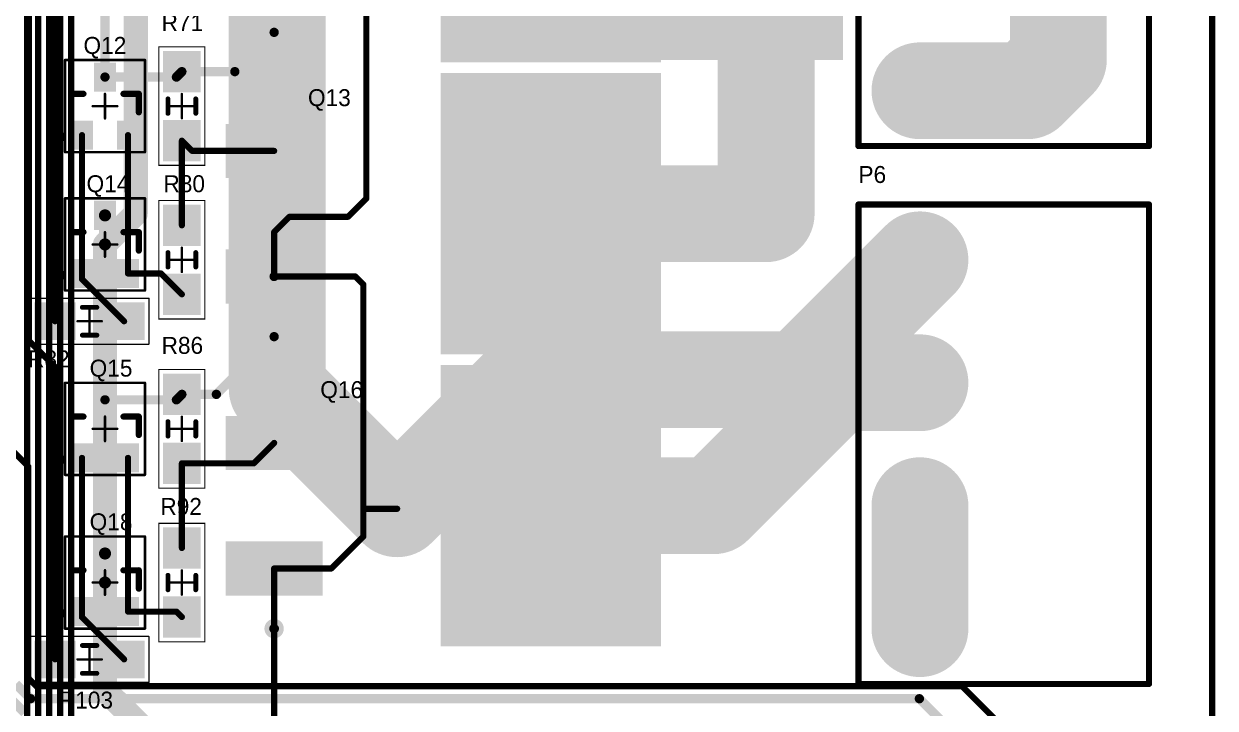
# Model space of a CAD drawing. Header units: millimetres. Extents: x 37 to 246, y 26 to 184.
# Drawn here: x 196.67 to 245.87, y 106.57 to 134.85 of the extents above; entities that cross this region are included whole.
import ezdxf

# ---------------------------------------------------------------- set-up
doc = ezdxf.new("R2010")
doc.units = ezdxf.units.MM
for name, color, linetype in [('BottomLayer', 5, 'Continuous'), ('BottomSolder', 6, 'Continuous'), ('KeepOutLayer', 6, 'Continuous'), ('Mechanical15', 56, 'Continuous'), ('MultiLayer', 9, 'Continuous'), ('PadHoleLayer', 156, 'Continuous'), ('TopLayer', 1, 'Continuous'), ('TopOverlay', 2, 'Continuous'), ('TopPaste', 8, 'Continuous'), ('TopSolder', 216, 'Continuous'), ('ViaHoleLayer', 16, 'Continuous')]:
    doc.layers.add(name, color=color, linetype=linetype)

msp = doc.modelspace()

# ---------------------------------------------------------------- linework, layer by layer
at = {"layer": 'BottomLayer'}
for points, const_width in [([(207.137, 119.761), (207.137, 161.671)], 4), ([(198.628, 99.187), (198.628, 159.512)], 0.254), ([(198.174, 98.371), (198.174, 158.061)], 0.254), ([(197.72, 97.555), (197.72, 152.165)], 0.254), ([(197.266, 90.77), (197.266, 151.476)], 0.254), ([(201.295, 127), (201.295, 148.59)], 1), ([(196.812, 87.16), (196.812, 147.111)], 0.254), ([(227.33, 127), (227.33, 139.954)], 4), ([(200.025, 125.73), (201.295, 127)], 1), ([(228.727, 120.142), (233.68, 125.095)], 4), ([(200.025, 111.76), (200.025, 125.73)], 1), ([(212.09, 114.808), (217.424, 120.142)], 4), ([(217.424, 120.142), (228.727, 120.142)], 4), ([(207.137, 119.761), (212.09, 114.808)], 4), ([(200.025, 107.315), (200.025, 111.76)], 1), ([(207.01, 102.235), (207.01, 109.855)], 0.254), ([(200.025, 107.315), (206.629, 100.711)], 1)]:
    msp.add_lwpolyline(points, dxfattribs=dict(at, const_width=const_width))
for points, const_width in [([(233.045, 132.08, 1), (234.315, 132.08, 1)], 1.27), ([(226.33, 127, 1), (228.33, 127, 1)], 2), ([(226.58, 127, 1), (228.08, 127, 1)], 1.5), ([(201.045, 127, 1), (201.545, 127, 1)], 0.5), ([(201.045, 127, 1), (201.545, 127, 1)], 0.5), ([(232.68, 125.095, 1), (234.68, 125.095, 1)], 2), ([(199.775, 125.73, 1), (200.275, 125.73, 1)], 0.5), ([(199.775, 125.73, 1), (200.275, 125.73, 1)], 0.5), ([(199.825, 125.73, 1), (200.225, 125.73, 1)], 0.4), ([(233.045, 125.095, 1), (234.315, 125.095, 1)], 1.27), ([(216.424, 120.142, 1), (218.424, 120.142, 1)], 2), ([(216.424, 120.142, 1), (218.424, 120.142, 1)], 2), ([(227.727, 120.142, 1), (229.727, 120.142, 1)], 2), ([(227.727, 120.142, 1), (229.727, 120.142, 1)], 2), ([(206.137, 119.761, 1), (208.137, 119.761, 1)], 2), ([(206.137, 119.761, 1), (208.137, 119.761, 1)], 2), ([(233.045, 120.015, 1), (234.315, 120.015, 1)], 1.27), ([(211.09, 114.808, 1), (213.09, 114.808, 1)], 2), ([(211.09, 114.808, 1), (213.09, 114.808, 1)], 2), ([(211.34, 114.808, 1), (212.84, 114.808, 1)], 1.5), ([(233.045, 114.935, 1), (234.315, 114.935, 1)], 1.27), ([(199.775, 111.76, 1), (200.275, 111.76, 1)], 0.5), ([(199.775, 111.76, 1), (200.275, 111.76, 1)], 0.5), ([(199.825, 111.76, 1), (200.225, 111.76, 1)], 0.4), ([(233.045, 109.855, 1), (234.315, 109.855, 1)], 1.27), ([(206.81, 109.855, 1), (207.21, 109.855, 1)], 0.4), ([(206.946, 109.855, 1), (207.073, 109.855, 1)], 0.127), ([(199.775, 107.315, 1), (200.275, 107.315, 1)], 0.5), ([(199.775, 107.315, 1), (200.275, 107.315, 1)], 0.5)]:
    msp.add_lwpolyline(points, format="xyb", close=True, dxfattribs=dict(at, const_width=const_width))
at = {"layer": 'BottomSolder'}
for points, const_width in [([(232.994, 132.08, 1), (234.366, 132.08, 1)], 1.372), ([(226.529, 127, 1), (228.131, 127, 1)], 1.602), ([(232.994, 125.095, 1), (234.366, 125.095, 1)], 1.372), ([(232.994, 120.015, 1), (234.366, 120.015, 1)], 1.372), ([(211.289, 114.808, 1), (212.891, 114.808, 1)], 1.602), ([(232.994, 114.935, 1), (234.366, 114.935, 1)], 1.372), ([(232.994, 109.855, 1), (234.366, 109.855, 1)], 1.372)]:
    msp.add_lwpolyline(points, format="xyb", close=True, dxfattribs=dict(at, const_width=const_width))
at = {"layer": 'KeepOutLayer', "const_width": 0.254}
msp.add_lwpolyline([(245.745, 26.035), (245.745, 183.515)], dxfattribs=at)
at = {"layer": 'Mechanical15'}
for points, const_width in [([(202.25, 128.995), (202.25, 133.895)], 0.05), ([(202.25, 133.895), (204.15, 133.895)], 0.05), ([(204.15, 128.995), (204.15, 133.895)], 0.05), ([(198.374, 133.35), (201.676, 133.35)], 0.1), ([(198.374, 129.54), (198.374, 133.35)], 0.1), ([(201.676, 129.54), (201.676, 133.35)], 0.1), ([(200.025, 130.937), (200.025, 131.953)], 0.1), ([(203.2, 130.945), (203.2, 131.945)], 0.1), ([(199.517, 131.445), (200.533, 131.445)], 0.1), ([(202.7, 131.445), (203.7, 131.445)], 0.1), ([(198.374, 129.54), (201.676, 129.54)], 0.1), ([(202.25, 128.995), (204.15, 128.995)], 0.05), ([(198.374, 127.635), (201.676, 127.635)], 0.1), ([(198.374, 123.825), (198.374, 127.635)], 0.1), ([(201.676, 123.825), (201.676, 127.635)], 0.1), ([(202.25, 127.545), (204.15, 127.545)], 0.05), ([(202.25, 122.645), (202.25, 127.545)], 0.05), ([(204.15, 122.645), (204.15, 127.545)], 0.05), ([(200.025, 125.222), (200.025, 126.238)], 0.1), ([(199.517, 125.73), (200.533, 125.73)], 0.1), ([(203.2, 124.595), (203.2, 125.595)], 0.1), ([(202.7, 125.095), (203.7, 125.095)], 0.1), ([(196.94, 123.505), (201.84, 123.505)], 0.05), ([(196.94, 121.605), (196.94, 123.505)], 0.05), ([(198.374, 123.825), (201.676, 123.825)], 0.1), ([(201.84, 121.605), (201.84, 123.505)], 0.05), ([(199.39, 122.055), (199.39, 123.055)], 0.1), ([(198.89, 122.555), (199.89, 122.555)], 0.1), ([(202.25, 122.645), (204.15, 122.645)], 0.05), ([(196.94, 121.605), (201.84, 121.605)], 0.05), ([(202.25, 115.66), (202.25, 120.56)], 0.05), ([(202.25, 120.56), (204.15, 120.56)], 0.05), ([(204.15, 115.66), (204.15, 120.56)], 0.05), ([(198.374, 120.015), (201.676, 120.015)], 0.1), ([(198.374, 116.205), (198.374, 120.015)], 0.1), ([(201.676, 116.205), (201.676, 120.015)], 0.1), ([(200.025, 117.602), (200.025, 118.618)], 0.1), ([(203.2, 117.61), (203.2, 118.61)], 0.1), ([(199.517, 118.11), (200.533, 118.11)], 0.1), ([(202.7, 118.11), (203.7, 118.11)], 0.1), ([(198.374, 116.205), (201.676, 116.205)], 0.1), ([(202.25, 115.66), (204.15, 115.66)], 0.05), ([(202.25, 109.31), (202.25, 114.21)], 0.05), ([(202.25, 114.21), (204.15, 114.21)], 0.05), ([(204.15, 109.31), (204.15, 114.21)], 0.05), ([(198.374, 113.665), (201.676, 113.665)], 0.1), ([(198.374, 109.855), (198.374, 113.665)], 0.1), ([(201.676, 109.855), (201.676, 113.665)], 0.1), ([(200.025, 111.252), (200.025, 112.268)], 0.1), ([(203.2, 111.26), (203.2, 112.26)], 0.1), ([(199.517, 111.76), (200.533, 111.76)], 0.1), ([(202.7, 111.76), (203.7, 111.76)], 0.1), ([(198.374, 109.855), (201.676, 109.855)], 0.1), ([(196.94, 107.635), (196.94, 109.535)], 0.05), ([(196.94, 109.535), (201.84, 109.535)], 0.05), ([(201.84, 107.635), (201.84, 109.535)], 0.05), ([(202.25, 109.31), (204.15, 109.31)], 0.05), ([(199.39, 108.085), (199.39, 109.085)], 0.1), ([(198.89, 108.585), (199.89, 108.585)], 0.1), ([(196.94, 107.635), (201.84, 107.635)], 0.05)]:
    msp.add_lwpolyline(points, dxfattribs=dict(at, const_width=const_width))
for points, const_width in [([(202.238, 133.895, 1), (202.262, 133.895, 1)], 0.025), ([(202.238, 133.895, 1), (202.262, 133.895, 1)], 0.025), ([(204.138, 133.895, 1), (204.162, 133.895, 1)], 0.025), ([(204.138, 133.895, 1), (204.162, 133.895, 1)], 0.025), ([(198.349, 133.35, 1), (198.399, 133.35, 1)], 0.05), ([(198.349, 133.35, 1), (198.399, 133.35, 1)], 0.05), ([(201.651, 133.35, 1), (201.701, 133.35, 1)], 0.05), ([(201.651, 133.35, 1), (201.701, 133.35, 1)], 0.05), ([(200, 131.953, 1), (200.05, 131.953, 1)], 0.05), ([(203.175, 131.945, 1), (203.225, 131.945, 1)], 0.05), ([(199.492, 131.445, 1), (199.542, 131.445, 1)], 0.05), ([(200.508, 131.445, 1), (200.558, 131.445, 1)], 0.05), ([(202.675, 131.445, 1), (202.725, 131.445, 1)], 0.05), ([(203.675, 131.445, 1), (203.725, 131.445, 1)], 0.05), ([(200, 130.937, 1), (200.05, 130.937, 1)], 0.05), ([(203.175, 130.945, 1), (203.225, 130.945, 1)], 0.05), ([(198.349, 129.54, 1), (198.399, 129.54, 1)], 0.05), ([(198.349, 129.54, 1), (198.399, 129.54, 1)], 0.05), ([(201.651, 129.54, 1), (201.701, 129.54, 1)], 0.05), ([(201.651, 129.54, 1), (201.701, 129.54, 1)], 0.05), ([(202.238, 128.995, 1), (202.262, 128.995, 1)], 0.025), ([(202.238, 128.995, 1), (202.262, 128.995, 1)], 0.025), ([(204.138, 128.995, 1), (204.162, 128.995, 1)], 0.025), ([(204.138, 128.995, 1), (204.162, 128.995, 1)], 0.025), ([(198.349, 127.635, 1), (198.399, 127.635, 1)], 0.05), ([(198.349, 127.635, 1), (198.399, 127.635, 1)], 0.05), ([(201.651, 127.635, 1), (201.701, 127.635, 1)], 0.05), ([(201.651, 127.635, 1), (201.701, 127.635, 1)], 0.05), ([(202.238, 127.545, 1), (202.262, 127.545, 1)], 0.025), ([(202.238, 127.545, 1), (202.262, 127.545, 1)], 0.025), ([(204.138, 127.545, 1), (204.162, 127.545, 1)], 0.025), ([(204.138, 127.545, 1), (204.162, 127.545, 1)], 0.025), ([(200, 126.238, 1), (200.05, 126.238, 1)], 0.05), ([(199.492, 125.73, 1), (199.542, 125.73, 1)], 0.05), ([(200.508, 125.73, 1), (200.558, 125.73, 1)], 0.05), ([(203.175, 125.595, 1), (203.225, 125.595, 1)], 0.05), ([(200, 125.222, 1), (200.05, 125.222, 1)], 0.05), ([(202.675, 125.095, 1), (202.725, 125.095, 1)], 0.05), ([(203.675, 125.095, 1), (203.725, 125.095, 1)], 0.05), ([(203.175, 124.595, 1), (203.225, 124.595, 1)], 0.05), ([(196.928, 123.505, 1), (196.952, 123.505, 1)], 0.025), ([(196.928, 123.505, 1), (196.952, 123.505, 1)], 0.025), ([(198.349, 123.825, 1), (198.399, 123.825, 1)], 0.05), ([(198.349, 123.825, 1), (198.399, 123.825, 1)], 0.05), ([(201.651, 123.825, 1), (201.701, 123.825, 1)], 0.05), ([(201.651, 123.825, 1), (201.701, 123.825, 1)], 0.05), ([(201.828, 123.505, 1), (201.852, 123.505, 1)], 0.025), ([(201.828, 123.505, 1), (201.852, 123.505, 1)], 0.025), ([(199.365, 123.055, 1), (199.415, 123.055, 1)], 0.05), ([(198.865, 122.555, 1), (198.915, 122.555, 1)], 0.05), ([(199.865, 122.555, 1), (199.915, 122.555, 1)], 0.05), ([(202.238, 122.645, 1), (202.262, 122.645, 1)], 0.025), ([(202.238, 122.645, 1), (202.262, 122.645, 1)], 0.025), ([(204.138, 122.645, 1), (204.162, 122.645, 1)], 0.025), ([(204.138, 122.645, 1), (204.162, 122.645, 1)], 0.025), ([(199.365, 122.055, 1), (199.415, 122.055, 1)], 0.05), ([(196.928, 121.605, 1), (196.952, 121.605, 1)], 0.025), ([(196.928, 121.605, 1), (196.952, 121.605, 1)], 0.025), ([(201.828, 121.605, 1), (201.852, 121.605, 1)], 0.025), ([(201.828, 121.605, 1), (201.852, 121.605, 1)], 0.025), ([(202.238, 120.56, 1), (202.262, 120.56, 1)], 0.025), ([(202.238, 120.56, 1), (202.262, 120.56, 1)], 0.025), ([(204.138, 120.56, 1), (204.162, 120.56, 1)], 0.025), ([(204.138, 120.56, 1), (204.162, 120.56, 1)], 0.025), ([(198.349, 120.015, 1), (198.399, 120.015, 1)], 0.05), ([(198.349, 120.015, 1), (198.399, 120.015, 1)], 0.05), ([(201.651, 120.015, 1), (201.701, 120.015, 1)], 0.05), ([(201.651, 120.015, 1), (201.701, 120.015, 1)], 0.05), ([(200, 118.618, 1), (200.05, 118.618, 1)], 0.05), ([(203.175, 118.61, 1), (203.225, 118.61, 1)], 0.05), ([(199.492, 118.11, 1), (199.542, 118.11, 1)], 0.05), ([(200.508, 118.11, 1), (200.558, 118.11, 1)], 0.05), ([(202.675, 118.11, 1), (202.725, 118.11, 1)], 0.05), ([(203.675, 118.11, 1), (203.725, 118.11, 1)], 0.05), ([(200, 117.602, 1), (200.05, 117.602, 1)], 0.05), ([(203.175, 117.61, 1), (203.225, 117.61, 1)], 0.05), ([(198.349, 116.205, 1), (198.399, 116.205, 1)], 0.05), ([(198.349, 116.205, 1), (198.399, 116.205, 1)], 0.05), ([(201.651, 116.205, 1), (201.701, 116.205, 1)], 0.05), ([(201.651, 116.205, 1), (201.701, 116.205, 1)], 0.05), ([(202.238, 115.66, 1), (202.262, 115.66, 1)], 0.025), ([(202.238, 115.66, 1), (202.262, 115.66, 1)], 0.025), ([(204.138, 115.66, 1), (204.162, 115.66, 1)], 0.025), ([(204.138, 115.66, 1), (204.162, 115.66, 1)], 0.025), ([(202.238, 114.21, 1), (202.262, 114.21, 1)], 0.025), ([(202.238, 114.21, 1), (202.262, 114.21, 1)], 0.025), ([(204.138, 114.21, 1), (204.162, 114.21, 1)], 0.025), ([(204.138, 114.21, 1), (204.162, 114.21, 1)], 0.025), ([(198.349, 113.665, 1), (198.399, 113.665, 1)], 0.05), ([(198.349, 113.665, 1), (198.399, 113.665, 1)], 0.05), ([(201.651, 113.665, 1), (201.701, 113.665, 1)], 0.05), ([(201.651, 113.665, 1), (201.701, 113.665, 1)], 0.05), ([(200, 112.268, 1), (200.05, 112.268, 1)], 0.05), ([(203.175, 112.26, 1), (203.225, 112.26, 1)], 0.05), ([(199.492, 111.76, 1), (199.542, 111.76, 1)], 0.05), ([(200.508, 111.76, 1), (200.558, 111.76, 1)], 0.05), ([(202.675, 111.76, 1), (202.725, 111.76, 1)], 0.05), ([(203.675, 111.76, 1), (203.725, 111.76, 1)], 0.05), ([(200, 111.252, 1), (200.05, 111.252, 1)], 0.05), ([(203.175, 111.26, 1), (203.225, 111.26, 1)], 0.05), ([(198.349, 109.855, 1), (198.399, 109.855, 1)], 0.05), ([(198.349, 109.855, 1), (198.399, 109.855, 1)], 0.05), ([(201.651, 109.855, 1), (201.701, 109.855, 1)], 0.05), ([(201.651, 109.855, 1), (201.701, 109.855, 1)], 0.05), ([(196.928, 109.535, 1), (196.952, 109.535, 1)], 0.025), ([(196.928, 109.535, 1), (196.952, 109.535, 1)], 0.025), ([(201.828, 109.535, 1), (201.852, 109.535, 1)], 0.025), ([(201.828, 109.535, 1), (201.852, 109.535, 1)], 0.025), ([(202.238, 109.31, 1), (202.262, 109.31, 1)], 0.025), ([(202.238, 109.31, 1), (202.262, 109.31, 1)], 0.025), ([(204.138, 109.31, 1), (204.162, 109.31, 1)], 0.025), ([(204.138, 109.31, 1), (204.162, 109.31, 1)], 0.025), ([(199.365, 109.085, 1), (199.415, 109.085, 1)], 0.05), ([(198.865, 108.585, 1), (198.915, 108.585, 1)], 0.05), ([(199.865, 108.585, 1), (199.915, 108.585, 1)], 0.05), ([(199.365, 108.085, 1), (199.415, 108.085, 1)], 0.05), ([(196.928, 107.635, 1), (196.952, 107.635, 1)], 0.025), ([(196.928, 107.635, 1), (196.952, 107.635, 1)], 0.025), ([(201.828, 107.635, 1), (201.852, 107.635, 1)], 0.025), ([(201.828, 107.635, 1), (201.852, 107.635, 1)], 0.025)]:
    msp.add_lwpolyline(points, format="xyb", close=True, dxfattribs=dict(at, const_width=const_width))
at = {"layer": 'MultiLayer'}
for points, const_width in [([(226.58, 127, 1), (228.08, 127, 1)], 1.5), ([(199.825, 125.73, 1), (200.225, 125.73, 1)], 0.4), ([(211.34, 114.808, 1), (212.84, 114.808, 1)], 1.5), ([(199.825, 111.76, 1), (200.225, 111.76, 1)], 0.4), ([(206.81, 109.855, 1), (207.21, 109.855, 1)], 0.4)]:
    msp.add_lwpolyline(points, format="xyb", close=True, dxfattribs=dict(at, const_width=const_width))
at = {"layer": 'PadHoleLayer', "const_width": 0.8}
for points in [[(233.28, 132.08, 1), (234.08, 132.08, 1)], [(233.28, 125.095, 1), (234.08, 125.095, 1)], [(233.28, 120.015, 1), (234.08, 120.015, 1)], [(233.28, 114.935, 1), (234.08, 114.935, 1)], [(233.28, 109.855, 1), (234.08, 109.855, 1)]]:
    msp.add_lwpolyline(points, format="xyb", close=True, dxfattribs=at)
at = {"layer": 'TopLayer'}
for points, const_width in [([(196.888, 121.745), (196.888, 143.737)], 0.254), ([(197.965, 122.555), (197.965, 143.302)], 0.254), ([(239.395, 133.35), (239.395, 137.033)], 4), ([(200.025, 132.645), (200.025, 137.541)], 0.384), ([(207.01, 134.493), (207.01, 136.47)], 0.384), ([(210.82, 127.635), (210.82, 135.509)], 0.254), ([(238.125, 132.08), (239.395, 133.35)], 4), ([(205.387, 132.87), (207.01, 134.493)], 0.384), ([(233.68, 132.08), (238.125, 132.08)], 4), ([(202.975, 132.645), (203.2, 132.87)], 0.384), ([(203.2, 132.87), (205.387, 132.87)], 0.384), ([(200.025, 132.645), (202.975, 132.645)], 0.384), ([(218.44, 128.27), (218.44, 129.921)], 4), ([(199.075, 124.53), (199.075, 130.245)], 0.254), ([(200.975, 124.53), (200.975, 130.245)], 0.254), ([(203.2, 126.52), (203.2, 130.02)], 0.254), ([(203.2, 130.02), (203.625, 129.595)], 0.254), ([(218.44, 128.27), (219.71, 127)], 4), ([(203.625, 129.595), (207.01, 129.595)], 0.254), ([(219.71, 127), (227.33, 127)], 4), ([(210.058, 126.873), (210.82, 127.635)], 0.254), ([(200.025, 125.73), (200.025, 126.93)], 0.5), ([(207.01, 126.238), (207.645, 126.873)], 0.254), ([(207.645, 126.873), (210.058, 126.873)], 0.254), ([(207.01, 124.405), (207.01, 126.238)], 0.254), ([(199.075, 124.295), (199.075, 124.53)], 0.254), ([(200.975, 124.53), (202.34, 124.53)], 0.254), ([(202.34, 124.53), (203.2, 123.67)], 0.254), ([(207.01, 121.92), (207.01, 124.405)], 0.384), ([(207.01, 124.405), (210.367, 124.405)], 0.254), ([(210.367, 124.405), (210.693, 124.079)], 0.254), ([(199.075, 124.295), (200.815, 122.555)], 0.254), ([(210.693, 114.808), (210.693, 124.079)], 0.254), ([(204.625, 119.535), (207.01, 121.92)], 0.384), ([(225.171, 114.935), (230.251, 120.015)], 4), ([(230.251, 120.015), (233.68, 120.015)], 4), ([(196.888, 121.745), (197.965, 120.668)], 0.254), ([(197.965, 108.585), (197.965, 120.668)], 0.254), ([(202.975, 119.31), (203.2, 119.535)], 0.384), ([(203.2, 119.535), (204.625, 119.535)], 0.384), ([(200.025, 119.31), (202.975, 119.31)], 0.384), ([(206.165, 116.685), (207.01, 117.53)], 0.254), ([(196.099, 117.309), (196.861, 116.547)], 0.254), ([(196.861, 107.823), (196.861, 116.547)], 0.254), ([(199.075, 110.56), (199.075, 116.91)], 0.254), ([(200.975, 110.56), (200.975, 116.91)], 0.254), ([(203.2, 113.185), (203.2, 116.685)], 0.254), ([(203.2, 116.685), (206.165, 116.685)], 0.254), ([(218.44, 114.935), (225.171, 114.935)], 4), ([(233.68, 109.855), (233.68, 114.935)], 4), ([(210.693, 113.665), (210.693, 114.808)], 0.254), ([(210.693, 114.808), (212.09, 114.808)], 0.254), ([(209.368, 112.34), (210.693, 113.665)], 0.254), ([(200.025, 111.76), (200.025, 112.96)], 0.5), ([(207.01, 112.34), (209.368, 112.34)], 0.254), ([(207.01, 109.855), (207.01, 112.34)], 0.254), ([(199.075, 110.325), (199.075, 110.56)], 0.254), ([(199.075, 110.325), (200.815, 108.585)], 0.254), ([(200.975, 110.56), (202.975, 110.56)], 0.254), ([(202.975, 110.56), (203.2, 110.335)], 0.254), ([(196.342, 107.57), (196.953, 106.959)], 0.384), ([(196.861, 107.823), (196.888, 107.796)], 0.254), ([(196.861, 107.802), (196.861, 107.823)], 0.254), ([(196.888, 107.775), (196.888, 107.796)], 0.254), ([(196.888, 107.775), (197.185, 107.478)], 0.254), ([(195.758, 107.328), (196.711, 106.375)], 0.384), ([(197.185, 107.478), (235.422, 107.478)], 0.254), ([(235.422, 107.478), (240.03, 102.87)], 0.254), ([(196.953, 106.959), (233.656, 106.959)], 0.384), ([(233.656, 106.959), (237.896, 102.719)], 0.384)]:
    msp.add_lwpolyline(points, dxfattribs=dict(at, const_width=const_width))
for points, const_width in [([(238.395, 133.35, 1), (240.395, 133.35, 1)], 2), ([(238.395, 133.35, 1), (240.395, 133.35, 1)], 2), ([(206.914, 134.493, 1), (207.106, 134.493, 1)], 0.192), ([(206.914, 134.493, 1), (207.106, 134.493, 1)], 0.192), ([(232.68, 132.08, 1), (234.68, 132.08, 1)], 2), ([(237.125, 132.08, 1), (239.125, 132.08, 1)], 2), ([(237.125, 132.08, 1), (239.125, 132.08, 1)], 2), ([(233.045, 132.08, 1), (234.315, 132.08, 1)], 1.27), ([(203.104, 132.87, 1), (203.296, 132.87, 1)], 0.192), ([(203.104, 132.87, 1), (203.296, 132.87, 1)], 0.192), ([(205.291, 132.87, 1), (205.483, 132.87, 1)], 0.192), ([(205.291, 132.87, 1), (205.483, 132.87, 1)], 0.192), ([(199.929, 132.645, 1), (200.121, 132.645, 1)], 0.192), ([(199.929, 132.645, 1), (200.121, 132.645, 1)], 0.192), ([(202.879, 132.645, 1), (203.071, 132.645, 1)], 0.192), ([(202.879, 132.645, 1), (203.071, 132.645, 1)], 0.192), ([(217.44, 129.921, 1), (219.44, 129.921, 1)], 2), ([(199.011, 130.245, 1), (199.138, 130.245, 1)], 0.127), ([(200.912, 130.245, 1), (201.039, 130.245, 1)], 0.127), ([(203.137, 130.02, 1), (203.263, 130.02, 1)], 0.127), ([(203.137, 130.02, 1), (203.263, 130.02, 1)], 0.127), ([(217.44, 128.27, 1), (219.44, 128.27, 1)], 2), ([(217.44, 128.27, 1), (219.44, 128.27, 1)], 2), ([(203.562, 129.595, 1), (203.689, 129.595, 1)], 0.127), ([(203.562, 129.595, 1), (203.689, 129.595, 1)], 0.127), ([(206.946, 129.595, 1), (207.073, 129.595, 1)], 0.127), ([(218.71, 127, 1), (220.71, 127, 1)], 2), ([(218.71, 127, 1), (220.71, 127, 1)], 2), ([(226.33, 127, 1), (228.33, 127, 1)], 2), ([(226.58, 127, 1), (228.08, 127, 1)], 1.5), ([(210.756, 127.635, 1), (210.883, 127.635, 1)], 0.127), ([(210.756, 127.635, 1), (210.883, 127.635, 1)], 0.127), ([(199.9, 126.93, 1), (200.15, 126.93, 1)], 0.25), ([(207.582, 126.873, 1), (207.708, 126.873, 1)], 0.127), ([(207.582, 126.873, 1), (207.708, 126.873, 1)], 0.127), ([(209.994, 126.873, 1), (210.121, 126.873, 1)], 0.127), ([(209.994, 126.873, 1), (210.121, 126.873, 1)], 0.127), ([(203.137, 126.52, 1), (203.263, 126.52, 1)], 0.127), ([(199.825, 125.73, 1), (200.225, 125.73, 1)], 0.4), ([(199.9, 125.73, 1), (200.15, 125.73, 1)], 0.25), ([(206.946, 126.238, 1), (207.073, 126.238, 1)], 0.127), ([(206.946, 126.238, 1), (207.073, 126.238, 1)], 0.127), ([(233.045, 125.095, 1), (234.315, 125.095, 1)], 1.27), ([(199.011, 124.53, 1), (199.138, 124.53, 1)], 0.127), ([(199.011, 124.53, 1), (199.138, 124.53, 1)], 0.127), ([(200.912, 124.53, 1), (201.039, 124.53, 1)], 0.127), ([(200.912, 124.53, 1), (201.039, 124.53, 1)], 0.127), ([(202.276, 124.53, 1), (202.403, 124.53, 1)], 0.127), ([(202.276, 124.53, 1), (202.403, 124.53, 1)], 0.127), ([(206.914, 124.405, 1), (207.106, 124.405, 1)], 0.192), ([(206.946, 124.405, 1), (207.073, 124.405, 1)], 0.127), ([(206.946, 124.405, 1), (207.073, 124.405, 1)], 0.127), ([(210.304, 124.405, 1), (210.431, 124.405, 1)], 0.127), ([(210.304, 124.405, 1), (210.431, 124.405, 1)], 0.127), ([(199.011, 124.295, 1), (199.138, 124.295, 1)], 0.127), ([(199.011, 124.295, 1), (199.138, 124.295, 1)], 0.127), ([(210.63, 124.079, 1), (210.756, 124.079, 1)], 0.127), ([(210.63, 124.079, 1), (210.756, 124.079, 1)], 0.127), ([(203.137, 123.67, 1), (203.263, 123.67, 1)], 0.127), ([(197.901, 122.555, 1), (198.028, 122.555, 1)], 0.127), ([(200.751, 122.555, 1), (200.878, 122.555, 1)], 0.127), ([(206.914, 121.92, 1), (207.106, 121.92, 1)], 0.192), ([(206.914, 121.92, 1), (207.106, 121.92, 1)], 0.192), ([(229.251, 120.015, 1), (231.251, 120.015, 1)], 2), ([(229.251, 120.015, 1), (231.251, 120.015, 1)], 2), ([(232.68, 120.015, 1), (234.68, 120.015, 1)], 2), ([(196.824, 121.745, 1), (196.951, 121.745, 1)], 0.127), ([(196.824, 121.745, 1), (196.951, 121.745, 1)], 0.127), ([(233.045, 120.015, 1), (234.315, 120.015, 1)], 1.27), ([(197.901, 120.668, 1), (198.028, 120.668, 1)], 0.127), ([(197.901, 120.668, 1), (198.028, 120.668, 1)], 0.127), ([(203.104, 119.535, 1), (203.296, 119.535, 1)], 0.192), ([(203.104, 119.535, 1), (203.296, 119.535, 1)], 0.192), ([(204.529, 119.535, 1), (204.721, 119.535, 1)], 0.192), ([(204.529, 119.535, 1), (204.721, 119.535, 1)], 0.192), ([(199.929, 119.31, 1), (200.121, 119.31, 1)], 0.192), ([(202.879, 119.31, 1), (203.071, 119.31, 1)], 0.192), ([(202.879, 119.31, 1), (203.071, 119.31, 1)], 0.192), ([(206.946, 117.53, 1), (207.073, 117.53, 1)], 0.127), ([(196.797, 116.547, 1), (196.924, 116.547, 1)], 0.127), ([(196.797, 116.547, 1), (196.924, 116.547, 1)], 0.127), ([(199.011, 116.91, 1), (199.138, 116.91, 1)], 0.127), ([(200.912, 116.91, 1), (201.039, 116.91, 1)], 0.127), ([(203.137, 116.685, 1), (203.263, 116.685, 1)], 0.127), ([(203.137, 116.685, 1), (203.263, 116.685, 1)], 0.127), ([(206.102, 116.685, 1), (206.229, 116.685, 1)], 0.127), ([(206.102, 116.685, 1), (206.229, 116.685, 1)], 0.127), ([(217.44, 114.935, 1), (219.44, 114.935, 1)], 2), ([(224.171, 114.935, 1), (226.171, 114.935, 1)], 2), ([(224.171, 114.935, 1), (226.171, 114.935, 1)], 2), ([(232.68, 114.935, 1), (234.68, 114.935, 1)], 2), ([(211.34, 114.808, 1), (212.84, 114.808, 1)], 1.5), ([(233.045, 114.935, 1), (234.315, 114.935, 1)], 1.27), ([(210.63, 114.808, 1), (210.756, 114.808, 1)], 0.127), ([(210.63, 114.808, 1), (210.756, 114.808, 1)], 0.127), ([(210.63, 114.808, 1), (210.756, 114.808, 1)], 0.127), ([(212.026, 114.808, 1), (212.154, 114.808, 1)], 0.127), ([(210.63, 113.665, 1), (210.756, 113.665, 1)], 0.127), ([(210.63, 113.665, 1), (210.756, 113.665, 1)], 0.127), ([(199.9, 112.96, 1), (200.15, 112.96, 1)], 0.25), ([(203.137, 113.185, 1), (203.263, 113.185, 1)], 0.127), ([(206.946, 112.34, 1), (207.073, 112.34, 1)], 0.127), ([(206.946, 112.34, 1), (207.073, 112.34, 1)], 0.127), ([(209.304, 112.34, 1), (209.431, 112.34, 1)], 0.127), ([(209.304, 112.34, 1), (209.431, 112.34, 1)], 0.127), ([(199.825, 111.76, 1), (200.225, 111.76, 1)], 0.4), ([(199.9, 111.76, 1), (200.15, 111.76, 1)], 0.25), ([(232.68, 109.855, 1), (234.68, 109.855, 1)], 2), ([(233.045, 109.855, 1), (234.315, 109.855, 1)], 1.27), ([(199.011, 110.56, 1), (199.138, 110.56, 1)], 0.127), ([(199.011, 110.56, 1), (199.138, 110.56, 1)], 0.127), ([(199.011, 110.325, 1), (199.138, 110.325, 1)], 0.127), ([(199.011, 110.325, 1), (199.138, 110.325, 1)], 0.127), ([(200.912, 110.56, 1), (201.039, 110.56, 1)], 0.127), ([(200.912, 110.56, 1), (201.039, 110.56, 1)], 0.127), ([(202.911, 110.56, 1), (203.038, 110.56, 1)], 0.127), ([(202.911, 110.56, 1), (203.038, 110.56, 1)], 0.127), ([(203.137, 110.335, 1), (203.263, 110.335, 1)], 0.127), ([(206.81, 109.855, 1), (207.21, 109.855, 1)], 0.4), ([(206.946, 109.855, 1), (207.073, 109.855, 1)], 0.127), ([(197.901, 108.585, 1), (198.028, 108.585, 1)], 0.127), ([(200.751, 108.585, 1), (200.878, 108.585, 1)], 0.127), ([(196.797, 107.823, 1), (196.924, 107.823, 1)], 0.127), ([(196.797, 107.823, 1), (196.924, 107.823, 1)], 0.127), ([(196.797, 107.823, 1), (196.924, 107.823, 1)], 0.127), ([(196.797, 107.802, 1), (196.924, 107.802, 1)], 0.127), ([(196.824, 107.796, 1), (196.951, 107.796, 1)], 0.127), ([(196.824, 107.796, 1), (196.951, 107.796, 1)], 0.127), ([(196.824, 107.775, 1), (196.951, 107.775, 1)], 0.127), ([(196.824, 107.775, 1), (196.951, 107.775, 1)], 0.127), ([(197.121, 107.478, 1), (197.248, 107.478, 1)], 0.127), ([(197.121, 107.478, 1), (197.248, 107.478, 1)], 0.127), ([(235.359, 107.478, 1), (235.486, 107.478, 1)], 0.127), ([(235.359, 107.478, 1), (235.486, 107.478, 1)], 0.127), ([(196.857, 106.959, 1), (197.049, 106.959, 1)], 0.192), ([(196.857, 106.959, 1), (197.049, 106.959, 1)], 0.192), ([(233.56, 106.959, 1), (233.752, 106.959, 1)], 0.192), ([(233.56, 106.959, 1), (233.752, 106.959, 1)], 0.192)]:
    msp.add_lwpolyline(points, format="xyb", close=True, dxfattribs=dict(at, const_width=const_width))
for points in [[(219.075, 133.35), (230.505, 133.35), (219.075, 156.718), (230.505, 156.718)], [(213.995, 144.78), (213.995, 133.35), (222.885, 144.78), (222.885, 133.35)], [(202.525, 132.12), (203.875, 132.12), (202.525, 133.62), (203.875, 133.62)], [(200.375, 132.145), (200.375, 133.145), (199.675, 132.145), (199.675, 133.145)], [(213.995, 132.715), (213.995, 121.285), (222.885, 132.715), (222.885, 121.285)], [(199.425, 129.745), (199.425, 130.745), (198.725, 129.745), (198.725, 130.745)], [(201.325, 129.745), (201.325, 130.745), (200.625, 129.745), (200.625, 130.745)], [(202.525, 129.27), (203.875, 129.27), (202.525, 130.77), (203.875, 130.77)], [(205.105, 130.61), (205.105, 128.58), (208.915, 130.61), (208.915, 128.58)], [(200.375, 126.43), (200.375, 127.43), (199.675, 126.43), (199.675, 127.43)], [(203.875, 127.27), (202.525, 127.27), (203.875, 125.77), (202.525, 125.77)], [(199.425, 124.03), (199.425, 125.03), (198.725, 124.03), (198.725, 125.03)], [(201.325, 124.03), (201.325, 125.03), (200.625, 124.03), (200.625, 125.03)], [(205.105, 125.42), (205.105, 123.39), (208.915, 125.42), (208.915, 123.39)], [(203.875, 124.42), (202.525, 124.42), (203.875, 122.92), (202.525, 122.92)], [(198.715, 121.88), (198.715, 123.23), (197.215, 121.88), (197.215, 123.23)], [(201.565, 121.88), (201.565, 123.23), (200.065, 121.88), (200.065, 123.23)], [(213.995, 120.65), (213.995, 109.22), (222.885, 120.65), (222.885, 109.22)], [(202.525, 118.785), (203.875, 118.785), (202.525, 120.285), (203.875, 120.285)], [(200.375, 118.81), (200.375, 119.81), (199.675, 118.81), (199.675, 119.81)], [(205.105, 118.545), (205.105, 116.515), (208.915, 118.545), (208.915, 116.515)], [(199.425, 116.41), (199.425, 117.41), (198.725, 116.41), (198.725, 117.41)], [(201.325, 116.41), (201.325, 117.41), (200.625, 116.41), (200.625, 117.41)], [(202.525, 115.935), (203.875, 115.935), (202.525, 117.435), (203.875, 117.435)], [(203.875, 113.935), (202.525, 113.935), (203.875, 112.435), (202.525, 112.435)], [(200.375, 112.46), (200.375, 113.46), (199.675, 112.46), (199.675, 113.46)], [(205.105, 113.355), (205.105, 111.325), (208.915, 113.355), (208.915, 111.325)], [(199.425, 110.06), (199.425, 111.06), (198.725, 110.06), (198.725, 111.06)], [(201.325, 110.06), (201.325, 111.06), (200.625, 110.06), (200.625, 111.06)], [(203.875, 111.085), (202.525, 111.085), (203.875, 109.585), (202.525, 109.585)], [(198.715, 107.91), (198.715, 109.26), (197.215, 107.91), (197.215, 109.26)], [(201.565, 107.91), (201.565, 109.26), (200.065, 107.91), (200.065, 109.26)]]:
    msp.add_solid(points, dxfattribs=at)
at = {"layer": 'TopOverlay'}
for points, const_width in [([(231.14, 129.794), (231.14, 169.926)], 0.254), ([(243.14, 129.794), (243.14, 169.926)], 0.254), ([(198.628, 131.953), (199.136, 131.953)], 0.254), ([(198.628, 131.191), (198.628, 131.953)], 0.254), ([(200.787, 131.953), (201.422, 131.953)], 0.254), ([(201.422, 131.191), (201.422, 131.953)], 0.254), ([(202.625, 131.145), (202.625, 131.745)], 0.2), ([(203.775, 131.145), (203.775, 131.745)], 0.2), ([(231.14, 129.794), (243.14, 129.794)], 0.254), ([(231.14, 107.569), (231.14, 127.381)], 0.254), ([(231.14, 127.381), (243.14, 127.381)], 0.254), ([(243.14, 107.569), (243.14, 127.381)], 0.254), ([(198.628, 126.238), (199.136, 126.238)], 0.254), ([(198.628, 125.476), (198.628, 126.238)], 0.254), ([(200.787, 126.238), (201.422, 126.238)], 0.254), ([(201.422, 125.476), (201.422, 126.238)], 0.254), ([(202.625, 124.795), (202.625, 125.395)], 0.2), ([(203.775, 124.795), (203.775, 125.395)], 0.2), ([(199.09, 123.13), (199.69, 123.13)], 0.2), ([(199.09, 121.98), (199.69, 121.98)], 0.2), ([(198.628, 118.618), (199.136, 118.618)], 0.254), ([(198.628, 117.856), (198.628, 118.618)], 0.254), ([(200.787, 118.618), (201.422, 118.618)], 0.254), ([(201.422, 117.856), (201.422, 118.618)], 0.254), ([(202.625, 117.81), (202.625, 118.41)], 0.2), ([(203.775, 117.81), (203.775, 118.41)], 0.2), ([(198.628, 112.268), (199.136, 112.268)], 0.254), ([(198.628, 111.506), (198.628, 112.268)], 0.254), ([(200.787, 112.268), (201.422, 112.268)], 0.254), ([(201.422, 111.506), (201.422, 112.268)], 0.254), ([(202.625, 111.46), (202.625, 112.06)], 0.2), ([(203.775, 111.46), (203.775, 112.06)], 0.2), ([(199.09, 109.16), (199.69, 109.16)], 0.2), ([(199.09, 108.01), (199.69, 108.01)], 0.2), ([(231.14, 107.569), (243.14, 107.569)], 0.254)]:
    msp.add_lwpolyline(points, dxfattribs=dict(at, const_width=const_width))
for points, const_width in [([(198.565, 131.953, 1), (198.691, 131.953, 1)], 0.127), ([(198.565, 131.953, 1), (198.691, 131.953, 1)], 0.127), ([(199.072, 131.953, 1), (199.2, 131.953, 1)], 0.127), ([(200.724, 131.953, 1), (200.851, 131.953, 1)], 0.127), ([(201.358, 131.953, 1), (201.486, 131.953, 1)], 0.127), ([(201.358, 131.953, 1), (201.486, 131.953, 1)], 0.127), ([(202.575, 131.745, 1), (202.675, 131.745, 1)], 0.1), ([(203.725, 131.745, 1), (203.825, 131.745, 1)], 0.1), ([(198.565, 131.191, 1), (198.691, 131.191, 1)], 0.127), ([(201.358, 131.191, 1), (201.486, 131.191, 1)], 0.127), ([(202.575, 131.145, 1), (202.675, 131.145, 1)], 0.1), ([(203.725, 131.145, 1), (203.825, 131.145, 1)], 0.1), ([(198.247, 130.175, 1), (197.993, 130.175, 1)], 0.254), ([(197.929, 130.175, 1), (198.056, 130.175, 1)], 0.127), ([(198.184, 130.175, 1), (198.31, 130.175, 1)], 0.127), ([(231.077, 129.794, 1), (231.203, 129.794, 1)], 0.127), ([(231.077, 129.794, 1), (231.203, 129.794, 1)], 0.127), ([(243.076, 129.794, 1), (243.203, 129.794, 1)], 0.127), ([(243.076, 129.794, 1), (243.203, 129.794, 1)], 0.127), ([(231.077, 127.381, 1), (231.203, 127.381, 1)], 0.127), ([(231.077, 127.381, 1), (231.203, 127.381, 1)], 0.127), ([(243.076, 127.381, 1), (243.203, 127.381, 1)], 0.127), ([(243.076, 127.381, 1), (243.203, 127.381, 1)], 0.127), ([(198.565, 126.238, 1), (198.691, 126.238, 1)], 0.127), ([(198.565, 126.238, 1), (198.691, 126.238, 1)], 0.127), ([(199.072, 126.238, 1), (199.2, 126.238, 1)], 0.127), ([(200.724, 126.238, 1), (200.851, 126.238, 1)], 0.127), ([(201.358, 126.238, 1), (201.486, 126.238, 1)], 0.127), ([(201.358, 126.238, 1), (201.486, 126.238, 1)], 0.127), ([(198.565, 125.476, 1), (198.691, 125.476, 1)], 0.127), ([(201.358, 125.476, 1), (201.486, 125.476, 1)], 0.127), ([(202.575, 125.395, 1), (202.675, 125.395, 1)], 0.1), ([(203.725, 125.395, 1), (203.825, 125.395, 1)], 0.1), ([(198.247, 124.46, 1), (197.993, 124.46, 1)], 0.254), ([(197.929, 124.46, 1), (198.056, 124.46, 1)], 0.127), ([(198.184, 124.46, 1), (198.31, 124.46, 1)], 0.127), ([(202.575, 124.795, 1), (202.675, 124.795, 1)], 0.1), ([(203.725, 124.795, 1), (203.825, 124.795, 1)], 0.1), ([(199.04, 123.13, 1), (199.14, 123.13, 1)], 0.1), ([(199.64, 123.13, 1), (199.74, 123.13, 1)], 0.1), ([(199.04, 121.98, 1), (199.14, 121.98, 1)], 0.1), ([(199.64, 121.98, 1), (199.74, 121.98, 1)], 0.1), ([(198.565, 118.618, 1), (198.691, 118.618, 1)], 0.127), ([(198.565, 118.618, 1), (198.691, 118.618, 1)], 0.127), ([(199.072, 118.618, 1), (199.2, 118.618, 1)], 0.127), ([(200.724, 118.618, 1), (200.851, 118.618, 1)], 0.127), ([(201.358, 118.618, 1), (201.486, 118.618, 1)], 0.127), ([(201.358, 118.618, 1), (201.486, 118.618, 1)], 0.127), ([(202.575, 118.41, 1), (202.675, 118.41, 1)], 0.1), ([(203.725, 118.41, 1), (203.825, 118.41, 1)], 0.1), ([(198.565, 117.856, 1), (198.691, 117.856, 1)], 0.127), ([(201.358, 117.856, 1), (201.486, 117.856, 1)], 0.127), ([(202.575, 117.81, 1), (202.675, 117.81, 1)], 0.1), ([(203.725, 117.81, 1), (203.825, 117.81, 1)], 0.1), ([(198.247, 116.84, 1), (197.993, 116.84, 1)], 0.254), ([(197.929, 116.84, 1), (198.056, 116.84, 1)], 0.127), ([(198.184, 116.84, 1), (198.31, 116.84, 1)], 0.127), ([(198.565, 112.268, 1), (198.691, 112.268, 1)], 0.127), ([(198.565, 112.268, 1), (198.691, 112.268, 1)], 0.127), ([(199.072, 112.268, 1), (199.2, 112.268, 1)], 0.127), ([(200.724, 112.268, 1), (200.851, 112.268, 1)], 0.127), ([(201.358, 112.268, 1), (201.486, 112.268, 1)], 0.127), ([(201.358, 112.268, 1), (201.486, 112.268, 1)], 0.127), ([(202.575, 112.06, 1), (202.675, 112.06, 1)], 0.1), ([(203.725, 112.06, 1), (203.825, 112.06, 1)], 0.1), ([(198.565, 111.506, 1), (198.691, 111.506, 1)], 0.127), ([(201.358, 111.506, 1), (201.486, 111.506, 1)], 0.127), ([(202.575, 111.46, 1), (202.675, 111.46, 1)], 0.1), ([(203.725, 111.46, 1), (203.825, 111.46, 1)], 0.1), ([(198.247, 110.49, 1), (197.993, 110.49, 1)], 0.254), ([(197.929, 110.49, 1), (198.056, 110.49, 1)], 0.127), ([(198.184, 110.49, 1), (198.31, 110.49, 1)], 0.127), ([(199.04, 109.16, 1), (199.14, 109.16, 1)], 0.1), ([(199.64, 109.16, 1), (199.74, 109.16, 1)], 0.1), ([(199.04, 108.01, 1), (199.14, 108.01, 1)], 0.1), ([(199.64, 108.01, 1), (199.74, 108.01, 1)], 0.1), ([(231.077, 107.569, 1), (231.203, 107.569, 1)], 0.127), ([(231.077, 107.569, 1), (231.203, 107.569, 1)], 0.127), ([(243.076, 107.569, 1), (243.203, 107.569, 1)], 0.127), ([(243.076, 107.569, 1), (243.203, 107.569, 1)], 0.127)]:
    msp.add_lwpolyline(points, format="xyb", close=True, dxfattribs=dict(at, const_width=const_width))
at = {"layer": 'TopPaste'}
for points in [[(213.995, 144.78), (213.995, 133.35), (222.885, 144.78), (222.885, 133.35)], [(202.525, 132.12), (203.875, 132.12), (202.525, 133.62), (203.875, 133.62)], [(200.375, 132.145), (200.375, 133.145), (199.675, 132.145), (199.675, 133.145)], [(213.995, 132.715), (213.995, 121.285), (222.885, 132.715), (222.885, 121.285)], [(199.425, 129.745), (199.425, 130.745), (198.725, 129.745), (198.725, 130.745)], [(201.325, 129.745), (201.325, 130.745), (200.625, 129.745), (200.625, 130.745)], [(202.525, 129.27), (203.875, 129.27), (202.525, 130.77), (203.875, 130.77)], [(205.105, 130.61), (205.105, 128.58), (208.915, 130.61), (208.915, 128.58)], [(200.375, 126.43), (200.375, 127.43), (199.675, 126.43), (199.675, 127.43)], [(203.875, 127.27), (202.525, 127.27), (203.875, 125.77), (202.525, 125.77)], [(199.425, 124.03), (199.425, 125.03), (198.725, 124.03), (198.725, 125.03)], [(201.325, 124.03), (201.325, 125.03), (200.625, 124.03), (200.625, 125.03)], [(205.105, 125.42), (205.105, 123.39), (208.915, 125.42), (208.915, 123.39)], [(203.875, 124.42), (202.525, 124.42), (203.875, 122.92), (202.525, 122.92)], [(198.715, 121.88), (198.715, 123.23), (197.215, 121.88), (197.215, 123.23)], [(201.565, 121.88), (201.565, 123.23), (200.065, 121.88), (200.065, 123.23)], [(213.995, 120.65), (213.995, 109.22), (222.885, 120.65), (222.885, 109.22)], [(202.525, 118.785), (203.875, 118.785), (202.525, 120.285), (203.875, 120.285)], [(200.375, 118.81), (200.375, 119.81), (199.675, 118.81), (199.675, 119.81)], [(205.105, 118.545), (205.105, 116.515), (208.915, 118.545), (208.915, 116.515)], [(199.425, 116.41), (199.425, 117.41), (198.725, 116.41), (198.725, 117.41)], [(201.325, 116.41), (201.325, 117.41), (200.625, 116.41), (200.625, 117.41)], [(202.525, 115.935), (203.875, 115.935), (202.525, 117.435), (203.875, 117.435)], [(203.875, 113.935), (202.525, 113.935), (203.875, 112.435), (202.525, 112.435)], [(200.375, 112.46), (200.375, 113.46), (199.675, 112.46), (199.675, 113.46)], [(205.105, 113.355), (205.105, 111.325), (208.915, 113.355), (208.915, 111.325)], [(199.425, 110.06), (199.425, 111.06), (198.725, 110.06), (198.725, 111.06)], [(201.325, 110.06), (201.325, 111.06), (200.625, 110.06), (200.625, 111.06)], [(203.875, 111.085), (202.525, 111.085), (203.875, 109.585), (202.525, 109.585)], [(198.715, 107.91), (198.715, 109.26), (197.215, 107.91), (197.215, 109.26)], [(201.565, 107.91), (201.565, 109.26), (200.065, 107.91), (200.065, 109.26)]]:
    msp.add_solid(points, dxfattribs=at)
at = {"layer": 'TopSolder'}
for points, const_width in [([(232.994, 132.08, 1), (234.366, 132.08, 1)], 1.372), ([(226.529, 127, 1), (228.131, 127, 1)], 1.602), ([(232.994, 125.095, 1), (234.366, 125.095, 1)], 1.372), ([(232.994, 120.015, 1), (234.366, 120.015, 1)], 1.372), ([(211.289, 114.808, 1), (212.891, 114.808, 1)], 1.602), ([(232.994, 114.935, 1), (234.366, 114.935, 1)], 1.372), ([(232.994, 109.855, 1), (234.366, 109.855, 1)], 1.372)]:
    msp.add_lwpolyline(points, format="xyb", close=True, dxfattribs=dict(at, const_width=const_width))
for points in [[(213.893, 144.882), (213.893, 133.248), (222.987, 144.882), (222.987, 133.248)], [(202.423, 132.018), (203.977, 132.018), (202.423, 133.722), (203.977, 133.722)], [(200.477, 132.043), (200.477, 133.247), (199.573, 132.043), (199.573, 133.247)], [(213.893, 132.817), (213.893, 121.183), (222.987, 132.817), (222.987, 121.183)], [(202.423, 129.168), (203.977, 129.168), (202.423, 130.872), (203.977, 130.872)], [(199.527, 129.643), (199.527, 130.847), (198.623, 129.643), (198.623, 130.847)], [(201.427, 129.643), (201.427, 130.847), (200.523, 129.643), (200.523, 130.847)], [(205.003, 130.712), (205.003, 128.478), (209.017, 130.712), (209.017, 128.478)], [(200.477, 126.328), (200.477, 127.532), (199.573, 126.328), (199.573, 127.532)], [(203.977, 127.372), (202.423, 127.372), (203.977, 125.668), (202.423, 125.668)], [(205.003, 125.522), (205.003, 123.288), (209.017, 125.522), (209.017, 123.288)], [(199.527, 123.928), (199.527, 125.132), (198.623, 123.928), (198.623, 125.132)], [(201.427, 123.928), (201.427, 125.132), (200.523, 123.928), (200.523, 125.132)], [(203.977, 124.522), (202.423, 124.522), (203.977, 122.818), (202.423, 122.818)], [(198.817, 121.778), (198.817, 123.332), (197.113, 121.778), (197.113, 123.332)], [(201.667, 121.778), (201.667, 123.332), (199.963, 121.778), (199.963, 123.332)], [(213.893, 120.752), (213.893, 109.118), (222.987, 120.752), (222.987, 109.118)], [(202.423, 118.683), (203.977, 118.683), (202.423, 120.387), (203.977, 120.387)], [(200.477, 118.708), (200.477, 119.912), (199.573, 118.708), (199.573, 119.912)], [(205.003, 118.647), (205.003, 116.413), (209.017, 118.647), (209.017, 116.413)], [(199.527, 116.308), (199.527, 117.512), (198.623, 116.308), (198.623, 117.512)], [(201.427, 116.308), (201.427, 117.512), (200.523, 116.308), (200.523, 117.512)], [(202.423, 115.833), (203.977, 115.833), (202.423, 117.537), (203.977, 117.537)], [(203.977, 114.037), (202.423, 114.037), (203.977, 112.333), (202.423, 112.333)], [(200.477, 112.358), (200.477, 113.562), (199.573, 112.358), (199.573, 113.562)], [(205.003, 113.457), (205.003, 111.223), (209.017, 113.457), (209.017, 111.223)], [(199.527, 109.958), (199.527, 111.162), (198.623, 109.958), (198.623, 111.162)], [(201.427, 109.958), (201.427, 111.162), (200.523, 109.958), (200.523, 111.162)], [(203.977, 111.187), (202.423, 111.187), (203.977, 109.483), (202.423, 109.483)], [(198.817, 107.808), (198.817, 109.362), (197.113, 107.808), (197.113, 109.362)], [(201.667, 107.808), (201.667, 109.362), (199.963, 107.808), (199.963, 109.362)]]:
    msp.add_solid(points, dxfattribs=at)
at = {"layer": 'ViaHoleLayer'}
for points, const_width in [([(226.83, 127, 1), (227.83, 127, 1)], 1), ([(199.925, 125.73, 1), (200.125, 125.73, 1)], 0.2), ([(211.59, 114.808, 1), (212.59, 114.808, 1)], 1), ([(199.925, 111.76, 1), (200.125, 111.76, 1)], 0.2), ([(206.91, 109.855, 1), (207.11, 109.855, 1)], 0.2)]:
    msp.add_lwpolyline(points, format="xyb", close=True, dxfattribs=dict(at, const_width=const_width))

# ---------------------------------------------------------------- texts
at = {"layer": 'TopOverlay'}
for s, p in [('R71', (202.362, 134.544)), ('Q12', (199.136, 133.604)), ('Q13', (208.407, 131.445)), ('P6', (231.14, 128.27)), ('Q14', (199.263, 127.889)), ('R80', (202.438, 127.889)), ('R86', (202.362, 121.209)), ('R82', (196.85, 120.65)), ('Q15', (199.39, 120.269)), ('Q16', (208.915, 119.38)), ('R92', (202.311, 114.554)), ('Q18', (199.39, 113.919)), ('R103', (198.12, 106.553))]:
    msp.add_text(s, height=0.7, dxfattribs=at).set_placement(p)

doc.saveas('drawing.dxf')
